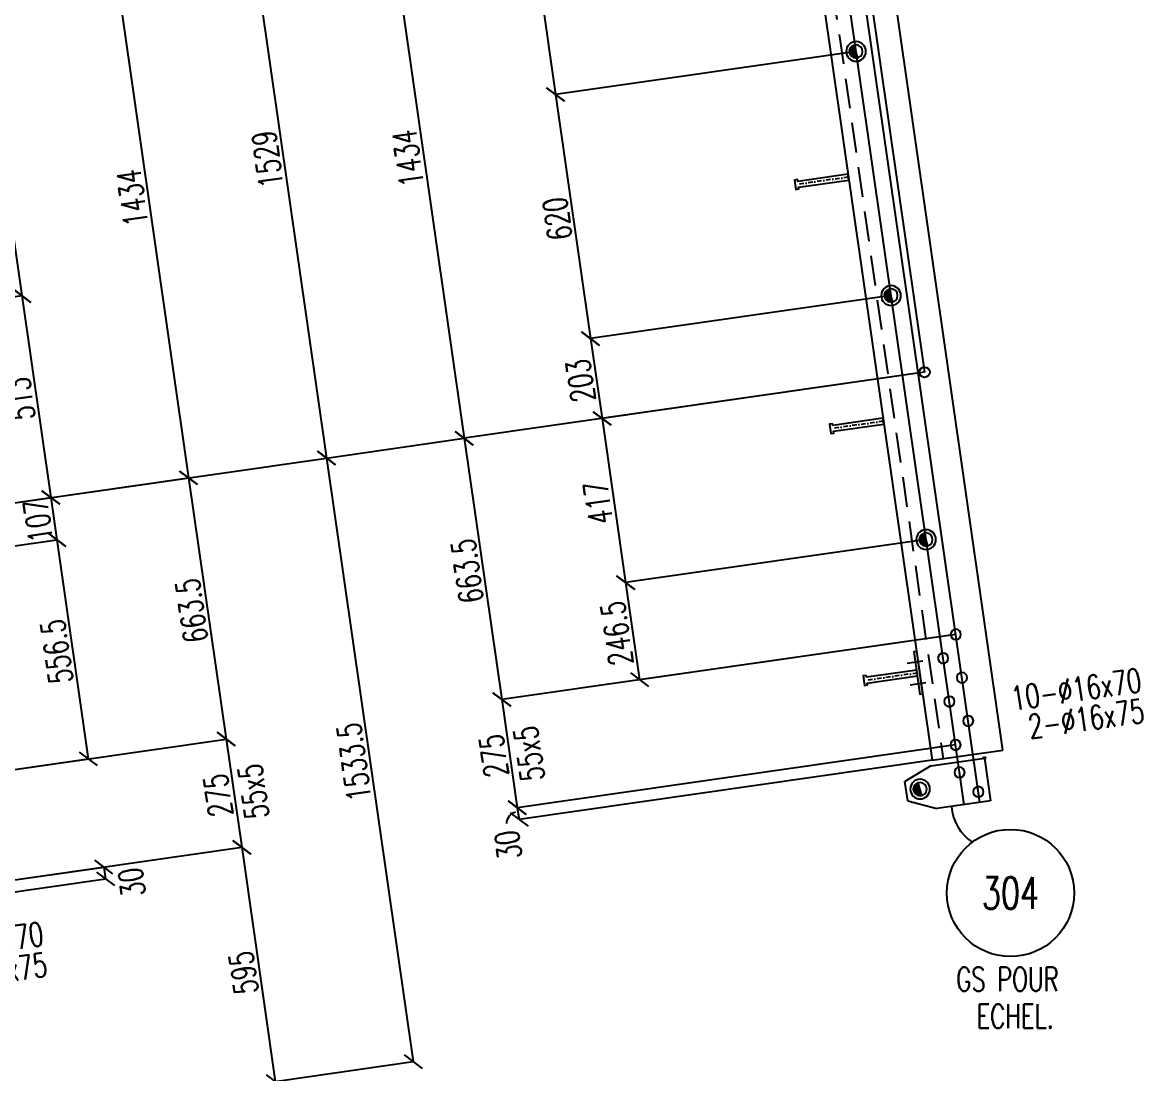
# Model space of a CAD drawing. Extents: x 142141 to 158361, y -148739 to -137259.
# Drawn here: x 152935 to 155751, y -144901 to -142257 of the extents above; entities that cross this region are included whole.
import ezdxf
from ezdxf.enums import TextEntityAlignment as Align

# ---------------------------------------------------------------- set-up
doc = ezdxf.new("R2010")
doc.units = 0
doc.header["$LTSCALE"] = 150
doc.header["$MEASUREMENT"] = 0
doc.header["$PDMODE"] = 33
doc.header["$PDSIZE"] = 5
doc.linetypes.add('DASHDOT', pattern=[1, 0.5, -0.25, 0, -0.25])
doc.linetypes.add('DASHED', pattern=[0.75, 0.5, -0.25])
doc.layers.get('0').update_dxf_attribs({"linetype": 'CONTINUOUS'})
for name, color, linetype in [('ASSI', 6, 'CONTINUOUS'), ('BOLLINI_1', 7, 'CONTINUOUS'), ('Echelon', 3, 'CONTINUOUS'), ('FORI', 2, 'CONTINUOUS'), ('LINEA_ANG', 2, 'CONTINUOUS'), ('LINEE_PIASTRA', 2, 'CONTINUOUS'), ('LINEE_PIASTRE', 2, 'CONTINUOUS'), ('LS', 7, 'CONTINUOUS'), ('MZ', 6, 'DASHDOT'), ('PIASTRE', 5, 'CONTINUOUS'), ('QT_MPR', 7, 'CONTINUOUS'), ('QT_MSP', 7, 'CONTINUOUS'), ('TESTI_A_P', 7, 'CONTINUOUS'), ('TRAT-Y', 7, 'DASHED')]:
    doc.layers.add(name, color=color, linetype=linetype)
doc.styles.add('QUOTE', font='ROMANS8.SHX', dxfattribs={"width": 0.7})
doc.styles.add('RQL', font='ROMANS8.SHX', dxfattribs={"width": 0.7})
doc.styles.add('RS', font='ROMANS8.shx', dxfattribs={"width": 0.7})
doc.styles.get("Standard").update_dxf_attribs({"font": 'ROMANS8.SHX', "width": 0.7})
doc.dimstyles.new('TRATTO', dxfattribs={"dimscale": 0, "dimtxt": 60, "dimasz": 40, "dimexe": 0, "dimexo": 0, "dimgap": 10, "dimtad": 1, "dimrnd": 0.5, "dimdsep": 46, "dimtxsty": 'RS', "dimblk1": 'OBLIQUE', "dimblk2": 'OBLIQUE', "dimsah": 1, "dimcen": 0.09, "dimclrd": 2, "dimclre": 2, "dimclrt": 7, "dimadec": 0, "dimazin": 0, "dimtfac": 1, "dimtix": 1, "dimtmove": 2, "dimatfit": 3, "dimfxl": 1, "dimtolj": 1, "dimtzin": 0, "dimarcsym": 0})

# ---------------------------------------------------------------- blocks, each defined once
blk = doc.blocks.new('16')
blk.add_circle((0, 0), 1)
blk = doc.blocks.new('ASSE98')
blk.add_line((0, 0), (1, 0))
at = {"color": 7, "flags": 1}
for tag, p in [('LAV1', (3.07431, 6.82847)), ('LAV2', (3.07431, 6.49513)), ('LAV3', (3.07431, 6.1618)), ('LAV4', (3.07431, 5.82847)), ('LAV5', (3.07431, 5.49513)), ('LAV6', (3.07431, 5.1618)), ('LAV7', (3.07431, 4.82847)), ('LAV8', (3.07431, 4.49513)), ('LAV9', (3.07431, 4.1618)), ('LAV10', (3.07431, 3.82847))]:
    blk.add_attdef(tag, p, '', height=0.2, dxfattribs=at)
at = {"color": 7, "style": 'QUOTE', "width": 0.5, "flags": 1}
for tag, p in [('TI', (1.38308, 6.82731)), ('DI_S', (1.38308, 6.42178)), ('D_S', (1.38308, 6.02092)), ('E_S', (1.38308, 5.68065)), ('NFORI', (1.36454, 5.29792)), ('ALAR', (1.36349, 4.93246)), ('FAM', (1.3775, 4.54645)), ('ALA', (1.38308, 4.19257)), ('DISP2', (1.38308, 3.84971)), ('DISP1', (1.38308, 3.50686)), ('PINZAF', (1.38308, 3.164)), ('PINZAI', (1.38308, 2.82114)), ('TRP', (1.38308, 2.47829)), ('NP', (1.38308, 2.13543)), ('SV', (1.38308, 1.79257)), ('PESO', (1.38308, 1.44971)), ('QUA', (1.38308, 1.10686)), ('LUN', (1.38308, 0.764)), ('PROF', (1.38308, 0.42114)), ('POS', (1.38308, 0.07829))]:
    blk.add_attdef(tag, p, '', height=0.2, dxfattribs=at)
blk = doc.blocks.new('P20')
at = {"color": 0}
for p, q in [((0, 0.98), (0.02, 1)), ((0, 0.94), (0.06, 1)), ((1, -0.01), (0, 0.99)), ((0, 0.89), (0.1, 0.99)), ((0, 0.85), (0.14, 0.99)), ((0, 0.8), (0.18, 0.98)), ((0, 0.76), (0.22, 0.98)), ((0, 0.71), (0.25, 0.97)), ((0, 0.67), (0.29, 0.96)), ((1, -0.05), (0, 0.95)), ((0, 0.62), (0.32, 0.95)), ((0, 0.58), (0.36, 0.93)), ((0, 0.53), (0.39, 0.92)), ((0, 0.49), (0.42, 0.91)), ((1, -0.09), (0, 0.9)), ((0, 0.44), (0.45, 0.89)), ((0, 0.4), (0.48, 0.88)), ((0.99, -0.13), (0, 0.86)), ((0, 0.35), (0.51, 0.86)), ((0, 0.31), (0.54, 0.84)), ((0, 0.26), (0.56, 0.83)), ((0.99, -0.17), (0, 0.81)), ((0, 0.22), (0.59, 0.81)), ((0, 0.17), (0.61, 0.79)), ((0.98, -0.21), (0, 0.77)), ((0, 0.13), (0.64, 0.77)), ((0, 0.08), (0.66, 0.75)), ((0, 0.04), (0.69, 0.73)), ((0.97, -0.25), (0, 0.72)), ((0, -0.01), (0.71, 0.7)), ((0.96, -0.28), (0, 0.68)), ((0, -0.05), (0.73, 0.68)), ((0, -0.1), (0.75, 0.66)), ((0.95, -0.32), (0, 0.63)), ((0, -0.14), (0.77, 0.63)), ((0, -0.19), (0.79, 0.61)), ((0.94, -0.35), (0, 0.59)), ((0, -0.23), (0.81, 0.58)), ((0, -0.28), (0.83, 0.56)), ((0.92, -0.38), (0, 0.54)), ((0, -0.32), (0.85, 0.53)), ((0.91, -0.41), (0, 0.5)), ((0, -0.36), (0.87, 0.5)), ((0, -0.41), (0.88, 0.47)), ((0.9, -0.44), (0, 0.45)), ((0, -0.45), (0.9, 0.44)), ((0.88, -0.47), (0, 0.41)), ((0, -0.5), (0.91, 0.41)), ((0, -0.54), (0.92, 0.38)), ((0.87, -0.5), (0, 0.36)), ((0, -0.59), (0.94, 0.35)), ((0.85, -0.53), (0, 0.32)), ((0, -0.63), (0.95, 0.31)), ((0, -0.68), (0.96, 0.28)), ((0.83, -0.56), (0, 0.27)), ((0, -0.72), (0.97, 0.25)), ((0.81, -0.58), (0, 0.23)), ((0, -0.77), (0.98, 0.21)), ((0.79, -0.61), (0, 0.18)), ((0, -0.81), (0.99, 0.17)), ((0.77, -0.63), (0, 0.14)), ((0, -0.86), (0.99, 0.13)), ((0.75, -0.66), (0, 0.09)), ((0, -0.9), (1, 0.09)), ((0.73, -0.68), (0, 0.05)), ((0, -0.95), (1, 0.05)), ((0.71, -0.7), (0, 0.01)), ((0, -0.99), (1, 0.01)), ((1, 0.04), (0.04, 1)), ((1, 0.09), (0.09, 1)), ((0.99, 0.14), (0.14, 0.99)), ((0.98, 0.19), (0.19, 0.98)), ((0.97, 0.25), (0.25, 0.97)), ((0.95, 0.31), (0.31, 0.95)), ((0.92, 0.38), (0.38, 0.92)), ((0.88, 0.47), (0.47, 0.88)), ((0.81, 0.59), (0.59, 0.81)), ((0.69, -0.73), (0, -0.04)), ((0.66, -0.75), (0, -0.08)), ((0.64, -0.77), (0, -0.13)), ((0.61, -0.79), (0, -0.17)), ((0.59, -0.81), (0, -0.22)), ((0.56, -0.83), (0, -0.26)), ((0.54, -0.84), (0, -0.31)), ((0.51, -0.86), (0, -0.35)), ((0.48, -0.88), (0, -0.4)), ((0.45, -0.89), (0, -0.44)), ((0.42, -0.91), (0, -0.49)), ((0.39, -0.92), (0, -0.53)), ((0.36, -0.93), (0, -0.58)), ((0.32, -0.95), (0, -0.62)), ((0.29, -0.96), (0, -0.67)), ((0.25, -0.97), (0, -0.71)), ((0.22, -0.98), (0, -0.76)), ((0.18, -0.98), (0, -0.8)), ((0.14, -0.99), (0, -0.85)), ((0.1, -0.99), (0, -0.89)), ((0.04, -1), (1, -0.04)), ((0.09, -1), (1, -0.09)), ((0.14, -0.99), (0.99, -0.14)), ((0.19, -0.98), (0.98, -0.19)), ((0.25, -0.97), (0.97, -0.25)), ((0.31, -0.95), (0.95, -0.31)), ((0.38, -0.92), (0.92, -0.38)), ((0.47, -0.88), (0.88, -0.47)), ((0.59, -0.81), (0.81, -0.59))]:
    blk.add_line(p, q, dxfattribs=at)
for radius in [1.5, 1]:
    blk.add_circle((0, 0), radius)
blk = doc.blocks.new('A$C6E393FD9')
at = {"layer": 'Echelon'}
blk.add_lwpolyline([(2.5, 0), (0, 19.8), (168.6, 41.4), (167.9, 47.2), (177.8, 48.5), (181.8, 17.1), (171.9, 15.8), (171.2, 21.6), (2.5, 0)], close=True, dxfattribs=at)
at = {"layer": 'MZ', "ltscale": 0.2}
blk.add_line((1.3, 9.9), (179.8, 32.8), dxfattribs=at)
blk = doc.blocks.new('_OBLIQUE')
at = {"color": 0, "linetype": 'ByBlock'}
blk.add_line((-0.5, -0.5), (0.5, 0.5), dxfattribs=at)
blk = doc.blocks.new('*D36')
at = {"layer": 'QT_MPR', "color": 2, "lineweight": -2, "transparency": 16777216}
for p, q in [((151994.7, -142052.9), (153482.5, -141839.4)), ((153482.5, -141839.4), (153699.6, -143352.8)), ((152196, -143568.5), (153699.6, -143352.8))]:
    blk.add_line(p, q, dxfattribs=at)
at = {"layer": 'QT_MPR', "color": 2, "lineweight": -2, "transparency": 16777216, "xscale": 40, "yscale": 40, "zscale": 40}
for p, rotation in [((153482.5, -141839.4), 98.1661393023543), ((153699.6, -143352.8), 278.1661393023543)]:
    blk.add_blockref('_OBLIQUE', p, dxfattribs=dict(at, rotation=rotation))
at = {"layer": 'QT_MPR', "color": 7, "transparency": 16777216, "insert": (153551.4, -142601.8), "char_height": 60, "attachment_point": 5, "rotation": 98.1661, "style": 'RS'}
blk.add_mtext('\\A1;1529', dxfattribs=at)
blk = doc.blocks.new('*D37')
at = {"layer": 'QT_MPR', "color": 2, "lineweight": -2, "transparency": 16777216}
for p, q in [((152196, -143568.5), (153699.6, -143352.8)), ((153699.6, -143352.8), (153917.4, -144870.7)), ((152429.7, -145084.2), (153917.4, -144870.7))]:
    blk.add_line(p, q, dxfattribs=at)
at = {"layer": 'QT_MPR', "color": 2, "lineweight": -2, "transparency": 16777216, "xscale": 40, "yscale": 40, "zscale": 40}
for p, rotation in [((153699.6, -143352.8), 98.1661393023543), ((153917.4, -144870.7), 278.1661393023543)]:
    blk.add_blockref('_OBLIQUE', p, dxfattribs=dict(at, rotation=rotation))
at = {"layer": 'QT_MPR', "color": 7, "transparency": 16777216, "insert": (153768.9, -144117.4), "char_height": 60, "attachment_point": 5, "rotation": 98.1661, "style": 'RS'}
blk.add_mtext('\\A1;1533.5', dxfattribs=at)
blk = doc.blocks.new('*D41')
at = {"layer": 'QT_MPR', "color": 2, "lineweight": -2, "transparency": 16777216}
for p, q in [((151992.3, -142149.2), (153149.5, -141983.1)), ((153149.5, -141983.1), (153353.2, -143402.5)), ((152196, -143568.5), (153353.2, -143402.5))]:
    blk.add_line(p, q, dxfattribs=at)
at = {"layer": 'QT_MPR', "color": 2, "lineweight": -2, "transparency": 16777216, "xscale": 40, "yscale": 40, "zscale": 40}
for p, rotation in [((153149.5, -141983.1), 98.1661393023543), ((153353.2, -143402.5), 278.1661393023543)]:
    blk.add_blockref('_OBLIQUE', p, dxfattribs=dict(at, rotation=rotation))
at = {"layer": 'QT_MPR', "color": 7, "transparency": 16777216, "insert": (153211.7, -142698.5), "char_height": 60, "attachment_point": 5, "rotation": 98.1661, "style": 'RS'}
blk.add_mtext('\\A1;1434', dxfattribs=at)
blk = doc.blocks.new('*D42')
at = {"layer": 'QT_MPR', "color": 2, "lineweight": -2, "transparency": 16777216}
for p, q in [((152196, -143568.5), (153353.2, -143402.5)), ((153353.2, -143402.5), (153447.4, -144059.4)), ((152306.1, -144223.2), (153447.4, -144059.4))]:
    blk.add_line(p, q, dxfattribs=at)
at = {"layer": 'QT_MPR', "color": 2, "lineweight": -2, "transparency": 16777216, "xscale": 40, "yscale": 40, "zscale": 40}
for p, rotation in [((153353.2, -143402.5), 98.1661393023543), ((153447.4, -144059.4), 278.1661393023543)]:
    blk.add_blockref('_OBLIQUE', p, dxfattribs=dict(at, rotation=rotation))
at = {"layer": 'QT_MPR', "color": 7, "transparency": 16777216, "insert": (153360.7, -143736.6), "char_height": 60, "attachment_point": 5, "rotation": 98.1661, "style": 'RS'}
blk.add_mtext('\\A1;663.5', dxfattribs=at)
blk = doc.blocks.new('*D43')
at = {"layer": 'QT_MPR', "color": 2, "lineweight": -2, "transparency": 16777216}
for p, q in [((152306.1, -144223.2), (153447.4, -144059.4)), ((153447.4, -144059.4), (153486.5, -144331.6)), ((152384.8, -144489.7), (153486.5, -144331.6))]:
    blk.add_line(p, q, dxfattribs=at)
at = {"layer": 'QT_MPR', "color": 2, "lineweight": -2, "transparency": 16777216, "xscale": 40, "yscale": 40, "zscale": 40}
for p, rotation in [((153447.4, -144059.4), 98.1661393023543), ((153486.5, -144331.6), 278.1661393023543)]:
    blk.add_blockref('_OBLIQUE', p, dxfattribs=dict(at, rotation=rotation))
at = {"layer": 'QT_MPR', "color": 7, "transparency": 16777216, "insert": (153516.3, -144191.5), "char_height": 60, "attachment_point": 5, "rotation": 98.1661, "style": 'RS'}
blk.add_mtext('\\A1;55x5', dxfattribs=at)
blk = doc.blocks.new('*D44')
at = {"layer": 'QT_MPR', "color": 2, "lineweight": -2, "transparency": 16777216}
for p, q in [((152306.1, -144223.2), (153447.4, -144059.4)), ((153447.4, -144059.4), (153486.5, -144331.6)), ((152384.8, -144489.7), (153486.5, -144331.6))]:
    blk.add_line(p, q, dxfattribs=at)
at = {"layer": 'QT_MPR', "color": 2, "lineweight": -2, "transparency": 16777216, "xscale": 40, "yscale": 40, "zscale": 40}
for p, rotation in [((153447.4, -144059.4), 98.1661393023543), ((153486.5, -144331.6), 278.1661393023543)]:
    blk.add_blockref('_OBLIQUE', p, dxfattribs=dict(at, rotation=rotation))
at = {"layer": 'QT_MPR', "color": 7, "transparency": 16777216, "insert": (153427.4, -144201.2), "char_height": 60, "attachment_point": 5, "rotation": 98.1661, "style": 'RS'}
blk.add_mtext('\\A1;275', dxfattribs=at)
blk = doc.blocks.new('*D45')
at = {"layer": 'QT_MPR', "color": 2, "lineweight": -2, "transparency": 16777216}
for p, q in [((152384.8, -144489.7), (153140.1, -144381.4)), ((153140.1, -144381.4), (153144.3, -144411)), ((152452.4, -144510.3), (153144.3, -144411))]:
    blk.add_line(p, q, dxfattribs=at)
at = {"layer": 'QT_MPR', "color": 2, "lineweight": -2, "transparency": 16777216, "xscale": 40, "yscale": 40, "zscale": 40}
for p, rotation in [((153140.1, -144381.4), 98.1661393023543), ((153144.3, -144411), 278.1661393023543)]:
    blk.add_blockref('_OBLIQUE', p, dxfattribs=dict(at, rotation=rotation))
at = {"layer": 'QT_MPR', "color": 7, "transparency": 16777216, "insert": (153210.4, -144419.4), "char_height": 60, "attachment_point": 5, "rotation": 98.1661, "style": 'RS'}
blk.add_mtext('\\A1;30', dxfattribs=at)
blk = doc.blocks.new('*D46')
at = {"layer": 'QT_MPR', "color": 2, "lineweight": -2, "transparency": 16777216}
for p, q in [((152384.8, -144489.7), (153486.5, -144331.6)), ((153486.5, -144331.6), (153571, -144920.5)), ((152429.7, -145084.2), (153571, -144920.5))]:
    blk.add_line(p, q, dxfattribs=at)
at = {"layer": 'QT_MPR', "color": 2, "lineweight": -2, "transparency": 16777216, "xscale": 40, "yscale": 40, "zscale": 40}
for p, rotation in [((153486.5, -144331.6), 98.1661393023543), ((153571, -144920.5), 278.1661393023543)]:
    blk.add_blockref('_OBLIQUE', p, dxfattribs=dict(at, rotation=rotation))
at = {"layer": 'QT_MPR', "color": 7, "transparency": 16777216, "insert": (153491.4, -144647.1), "char_height": 60, "attachment_point": 5, "rotation": 98.1661, "style": 'RS'}
blk.add_mtext('\\A1;595', dxfattribs=at)
blk = doc.blocks.new('*D49')
at = {"layer": 'QT_MSP', "color": 2, "lineweight": -2, "transparency": 16777216}
for p, q in [((152090.5, -142439.2), (152845.8, -142330.8)), ((152845.8, -142330.8), (152933.9, -142944.5)), ((152178.6, -143052.9), (152933.9, -142944.5))]:
    blk.add_line(p, q, dxfattribs=at)
at = {"layer": 'QT_MSP', "color": 2, "lineweight": -2, "transparency": 16777216, "xscale": 40, "yscale": 40, "zscale": 40}
for p, rotation in [((152845.8, -142330.8), 98.1661393023543), ((152933.9, -142944.5), 278.1661393023543)]:
    blk.add_blockref('_OBLIQUE', p, dxfattribs=dict(at, rotation=rotation))
at = {"layer": 'QT_MSP', "color": 7, "transparency": 16777216, "insert": (152850.2, -142643.3), "char_height": 60, "attachment_point": 5, "rotation": 98.1661, "style": 'RS'}
blk.add_mtext('\\A1;620', dxfattribs=at)
blk = doc.blocks.new('*D50')
at = {"layer": 'QT_MSP', "color": 2, "lineweight": -2, "transparency": 16777216}
for p, q in [((152178.6, -143052.9), (152933.9, -142944.5)), ((152933.9, -142944.5), (153006.7, -143452.2)), ((152196, -143568.5), (153006.7, -143452.2))]:
    blk.add_line(p, q, dxfattribs=at)
at = {"layer": 'QT_MSP', "color": 2, "lineweight": -2, "transparency": 16777216, "xscale": 40, "yscale": 40, "zscale": 40}
for p, rotation in [((152933.9, -142944.5), 98.1661393023543), ((153006.7, -143452.2), 278.1661393023543)]:
    blk.add_blockref('_OBLIQUE', p, dxfattribs=dict(at, rotation=rotation))
at = {"layer": 'QT_MSP', "color": 7, "transparency": 16777216, "insert": (152930.7, -143204), "char_height": 60, "attachment_point": 5, "rotation": 98.1661, "style": 'RS'}
blk.add_mtext('\\A1;513', dxfattribs=at)
blk = doc.blocks.new('*D51')
at = {"layer": 'QT_MSP', "color": 2, "lineweight": -2, "transparency": 16777216}
for p, q in [((152196, -143568.5), (153006.7, -143452.2)), ((153006.7, -143452.2), (153021.9, -143558.2)), ((152266.7, -143666.6), (153021.9, -143558.2))]:
    blk.add_line(p, q, dxfattribs=at)
at = {"layer": 'QT_MSP', "color": 2, "lineweight": -2, "transparency": 16777216, "xscale": 40, "yscale": 40, "zscale": 40}
for p, rotation in [((153006.7, -143452.2), 98.1661393023543), ((153021.9, -143558.2), 278.1661393023543)]:
    blk.add_blockref('_OBLIQUE', p, dxfattribs=dict(at, rotation=rotation))
at = {"layer": 'QT_MSP', "color": 7, "transparency": 16777216, "insert": (152974.7, -143510.9), "char_height": 60, "attachment_point": 5, "rotation": 98.1661, "style": 'RS'}
blk.add_mtext('\\A1;107', dxfattribs=at)
blk = doc.blocks.new('*D52')
at = {"layer": 'QT_MSP', "color": 2, "lineweight": -2, "transparency": 16777216}
for p, q in [((152266.7, -143666.6), (153021.9, -143558.2)), ((153021.9, -143558.2), (153101, -144109.1)), ((152306.1, -144223.2), (153101, -144109.1))]:
    blk.add_line(p, q, dxfattribs=at)
at = {"layer": 'QT_MSP', "color": 2, "lineweight": -2, "transparency": 16777216, "xscale": 40, "yscale": 40, "zscale": 40}
for p, rotation in [((153021.9, -143558.2), 98.1661393023543), ((153101, -144109.1), 278.1661393023543)]:
    blk.add_blockref('_OBLIQUE', p, dxfattribs=dict(at, rotation=rotation))
at = {"layer": 'QT_MSP', "color": 7, "transparency": 16777216, "insert": (153021.9, -143839.4), "char_height": 60, "attachment_point": 5, "rotation": 98.1661, "style": 'RS'}
blk.add_mtext('\\A1;556.5', dxfattribs=at)
blk = doc.blocks.new('*D66')
at = {"layer": 'QT_MPR', "color": 2, "lineweight": -2, "transparency": 16777216}
for p, q in [((154999.5, -141717.6), (153842.4, -141883.7)), ((153842.4, -141883.7), (154046.1, -143303.1)), ((155203.2, -143137), (154046.1, -143303.1))]:
    blk.add_line(p, q, dxfattribs=at)
at = {"layer": 'QT_MPR', "color": 2, "lineweight": -2, "transparency": 16777216, "xscale": 40, "yscale": 40, "zscale": 40}
for p, rotation in [((153842.4, -141883.7), 98.16613930234844), ((154046.1, -143303.1), 278.1661393023484)]:
    blk.add_blockref('_OBLIQUE', p, dxfattribs=dict(at, rotation=rotation))
at = {"layer": 'QT_MPR', "color": 7, "transparency": 16777216, "insert": (153904.6, -142599.1), "char_height": 60, "attachment_point": 5, "rotation": 98.1661, "style": 'RS'}
blk.add_mtext('\\A1;1434', dxfattribs=at)
blk = doc.blocks.new('*D67')
at = {"layer": 'QT_MPR', "color": 2, "lineweight": -2, "transparency": 16777216}
for p, q in [((155203.2, -143137), (154046.1, -143303.1)), ((154046.1, -143303.1), (154140.3, -143960)), ((155281.7, -143796.2), (154140.3, -143960))]:
    blk.add_line(p, q, dxfattribs=at)
at = {"layer": 'QT_MPR', "color": 2, "lineweight": -2, "transparency": 16777216, "xscale": 40, "yscale": 40, "zscale": 40}
for p, rotation in [((154046.1, -143303.1), 98.16613930234844), ((154140.3, -143960), 278.1661393023484)]:
    blk.add_blockref('_OBLIQUE', p, dxfattribs=dict(at, rotation=rotation))
at = {"layer": 'QT_MPR', "color": 7, "transparency": 16777216, "insert": (154053.6, -143637.2), "char_height": 60, "attachment_point": 5, "rotation": 98.1661, "style": 'RS'}
blk.add_mtext('\\A1;663.5', dxfattribs=at)
blk = doc.blocks.new('*D68')
at = {"layer": 'QT_MPR', "color": 2, "lineweight": -2, "transparency": 16777216}
for p, q in [((155281.7, -143796.2), (154140.3, -143960)), ((154140.3, -143960), (154179.4, -144232.2)), ((155281.1, -144074.1), (154179.4, -144232.2))]:
    blk.add_line(p, q, dxfattribs=at)
at = {"layer": 'QT_MPR', "color": 2, "lineweight": -2, "transparency": 16777216, "xscale": 40, "yscale": 40, "zscale": 40}
for p, rotation in [((154140.3, -143960), 98.16613930234844), ((154179.4, -144232.2), 278.1661393023484)]:
    blk.add_blockref('_OBLIQUE', p, dxfattribs=dict(at, rotation=rotation))
at = {"layer": 'QT_MPR', "color": 7, "transparency": 16777216, "insert": (154209.2, -144096.1), "char_height": 60, "attachment_point": 5, "rotation": 98.1661, "style": 'RS'}
blk.add_mtext('\\A1;55x5', dxfattribs=at)
blk = doc.blocks.new('*D69')
at = {"layer": 'QT_MPR', "color": 2, "lineweight": -2, "transparency": 16777216}
for p, q in [((155281.7, -143796.2), (154140.3, -143960)), ((154140.3, -143960), (154179.4, -144232.2)), ((155281.1, -144074.1), (154179.4, -144232.2))]:
    blk.add_line(p, q, dxfattribs=at)
at = {"layer": 'QT_MPR', "color": 2, "lineweight": -2, "transparency": 16777216, "xscale": 40, "yscale": 40, "zscale": 40}
for p, rotation in [((154140.3, -143960), 98.16613930234844), ((154179.4, -144232.2), 278.1661393023484)]:
    blk.add_blockref('_OBLIQUE', p, dxfattribs=dict(at, rotation=rotation))
at = {"layer": 'QT_MPR', "color": 7, "transparency": 16777216, "insert": (154120.3, -144101.8), "char_height": 60, "attachment_point": 5, "rotation": 98.1661, "style": 'RS'}
blk.add_mtext('\\A1;275', dxfattribs=at)
blk = doc.blocks.new('*D70')
at = {"layer": 'QT_MPR', "color": 2, "lineweight": -2, "transparency": 16777216}
for p, q in [((155281.1, -144074.1), (154179.4, -144232.2)), ((155222, -144112.9), (154183.7, -144261.9)), ((154179.4, -144232.2), (154183.7, -144261.9))]:
    blk.add_line(p, q, dxfattribs=at)
at = {"layer": 'QT_MPR', "color": 2, "lineweight": -2, "transparency": 16777216, "xscale": 40, "yscale": 40, "zscale": 40}
for p, rotation in [((154179.4, -144232.2), 98.16613930234844), ((154183.7, -144261.9), 278.1661393023484)]:
    blk.add_blockref('_OBLIQUE', p, dxfattribs=dict(at, rotation=rotation))
at = {"layer": 'QT_MPR', "color": 7, "transparency": 16777216, "insert": (154156.7, -144325.8), "char_height": 60, "attachment_point": 5, "rotation": 98.1661, "style": 'RS'}
blk.add_mtext('\\A1;30', dxfattribs=at)
blk = doc.blocks.new('*D73')
at = {"layer": 'QT_MSP', "color": 2, "lineweight": -2, "transparency": 16777216}
for p, q in [((154999.5, -141717.6), (154188.8, -141834)), ((154188.8, -141834), (154275.6, -142438.8)), ((155030.9, -142330.4), (154275.6, -142438.8))]:
    blk.add_line(p, q, dxfattribs=at)
at = {"layer": 'QT_MSP', "color": 2, "lineweight": -2, "transparency": 16777216, "xscale": 40, "yscale": 40, "zscale": 40}
for p, rotation in [((154188.8, -141834), 98.16613930234844), ((154275.6, -142438.8), 278.1661393023484)]:
    blk.add_blockref('_OBLIQUE', p, dxfattribs=dict(at, rotation=rotation))
at = {"layer": 'QT_MSP', "color": 7, "transparency": 16777216, "insert": (154192.6, -142142.1), "char_height": 60, "attachment_point": 5, "rotation": 98.1661, "style": 'RS'}
blk.add_mtext('\\A1;611', dxfattribs=at)
blk = doc.blocks.new('*D74')
at = {"layer": 'QT_MSP', "color": 2, "lineweight": -2, "transparency": 16777216}
for p, q in [((155030.9, -142330.4), (154275.6, -142438.8)), ((154275.6, -142438.8), (154363.7, -143052.5)), ((155119, -142944.1), (154363.7, -143052.5))]:
    blk.add_line(p, q, dxfattribs=at)
at = {"layer": 'QT_MSP', "color": 2, "lineweight": -2, "transparency": 16777216, "xscale": 40, "yscale": 40, "zscale": 40}
for p, rotation in [((154275.6, -142438.8), 98.16613930234844), ((154363.7, -143052.5), 278.1661393023484)]:
    blk.add_blockref('_OBLIQUE', p, dxfattribs=dict(at, rotation=rotation))
at = {"layer": 'QT_MSP', "color": 7, "transparency": 16777216, "insert": (154280.1, -142751.3), "char_height": 60, "attachment_point": 5, "rotation": 98.1661, "style": 'RS'}
blk.add_mtext('\\A1;620', dxfattribs=at)
blk = doc.blocks.new('*D75')
at = {"layer": 'QT_MSP', "color": 2, "lineweight": -2, "transparency": 16777216}
for p, q in [((155119, -142944.1), (154363.7, -143052.5)), ((154363.7, -143052.5), (154392.5, -143253.3)), ((155203.2, -143137), (154392.5, -143253.3))]:
    blk.add_line(p, q, dxfattribs=at)
at = {"layer": 'QT_MSP', "color": 2, "lineweight": -2, "transparency": 16777216, "xscale": 40, "yscale": 40, "zscale": 40}
for p, rotation in [((154363.7, -143052.5), 98.16613930234844), ((154392.5, -143253.3), 278.1661393023484)]:
    blk.add_blockref('_OBLIQUE', p, dxfattribs=dict(at, rotation=rotation))
at = {"layer": 'QT_MSP', "color": 7, "transparency": 16777216, "insert": (154338.5, -143158.6), "char_height": 60, "attachment_point": 5, "rotation": 98.1661, "style": 'RS'}
blk.add_mtext('\\A1;203', dxfattribs=at)
blk = doc.blocks.new('*D76')
at = {"layer": 'QT_MSP', "color": 2, "lineweight": -2, "transparency": 16777216}
for p, q in [((155203.2, -143137), (154392.5, -143253.3)), ((154392.5, -143253.3), (154451.8, -143666.2)), ((155207, -143557.8), (154451.8, -143666.2))]:
    blk.add_line(p, q, dxfattribs=at)
at = {"layer": 'QT_MSP', "color": 2, "lineweight": -2, "transparency": 16777216, "xscale": 40, "yscale": 40, "zscale": 40}
for p, rotation in [((154392.5, -143253.3), 98.16613930234844), ((154451.8, -143666.2), 278.1661393023484)]:
    blk.add_blockref('_OBLIQUE', p, dxfattribs=dict(at, rotation=rotation))
at = {"layer": 'QT_MSP', "color": 7, "transparency": 16777216, "insert": (154382.6, -143465.5), "char_height": 60, "attachment_point": 5, "rotation": 98.1661, "style": 'RS'}
blk.add_mtext('\\A1;417', dxfattribs=at)
blk = doc.blocks.new('*D77')
at = {"layer": 'QT_MSP', "color": 2, "lineweight": -2, "transparency": 16777216}
for p, q in [((155207, -143557.8), (154451.8, -143666.2)), ((154451.8, -143666.2), (154486.8, -143910.3)), ((155281.7, -143796.2), (154486.8, -143910.3))]:
    blk.add_line(p, q, dxfattribs=at)
at = {"layer": 'QT_MSP', "color": 2, "lineweight": -2, "transparency": 16777216, "xscale": 40, "yscale": 40, "zscale": 40}
for p, rotation in [((154451.8, -143666.2), 98.16613930234844), ((154486.8, -143910.3), 278.1661393023484)]:
    blk.add_blockref('_OBLIQUE', p, dxfattribs=dict(at, rotation=rotation))
at = {"layer": 'QT_MSP', "color": 7, "transparency": 16777216, "insert": (154429.7, -143793.9), "char_height": 60, "attachment_point": 5, "rotation": 98.1661, "style": 'RS'}
blk.add_mtext('\\A1;246.5', dxfattribs=at)
blk = doc.blocks.new('MRKR_98')
blk.add_point((0, 0))
at = {"color": 7, "flags": 1}
for tag, p in [('LAV1', (5.26, 6.88)), ('LAV2', (5.26, 6.55)), ('LAV3', (5.26, 6.21)), ('LAV4', (5.26, 5.88)), ('LAV5', (5.26, 5.55)), ('LAV6', (5.26, 5.21)), ('LAV7', (5.26, 4.88)), ('LAV8', (5.26, 4.55)), ('LAV9', (5.26, 4.21)), ('LAV10', (5.26, 3.88))]:
    blk.add_attdef(tag, p, '', height=0.2, dxfattribs=at)
at = {"color": 7, "style": 'QUOTE', "width": 0.5, "flags": 1}
for tag, p in [('TI', (3.73, 6.83)), ('DI_S', (3.73, 6.42)), ('D_S', (3.73, 6.02)), ('E_S', (3.73, 5.68)), ('AUX2', (3.71, 4.93)), ('NFORI', (3.72, 5.3)), ('AUX1', (3.73, 4.19)), ('FAM', (3.73, 4.55)), ('COMMESSA', (3.73, 3.85)), ('MD', (3.73, 3.51)), ('MP', (3.73, 3.16)), ('LARGHEZZA', (3.73, 2.82)), ('SPESSORE', (3.73, 2.48)), ('NP', (3.73, 2.14)), ('SV', (3.73, 1.79)), ('PESO', (3.73, 1.45)), ('QUA', (3.73, 1.11)), ('LUN', (3.73, 0.76)), ('PROF', (3.73, 0.42)), ('POS', (3.73, 0.08))]:
    blk.add_attdef(tag, p, '', height=0.2, dxfattribs=at)
blk = doc.blocks.new('xxx')
blk.add_circle((0, 0), 8)
at = {"color": 3, "style": 'RQL', "width": 0.7}
blk.add_attdef('POS', text='', height=4, dxfattribs=at).set_placement((0, 0), align=Align.MIDDLE)
at = {"style": 'RQL', "width": 0.7, "flags": 1}
for tag, p in [('POS1', (-0.39, -5.42)), ('TIPO', (-0.39, -8.66))]:
    blk.add_attdef(tag, p, '', height=2, dxfattribs=at)
blk = doc.blocks.new('bull')
at = {"style": 'RS', "width": 0.7, "flags": 1}
for tag, p in [('NN', (-12.25, 0)), ('DIAMETRO', (0, -4.86)), ('SERRAGGIO', (0, -9.71)), ('LUNGHEZZA', (0, -14.57)), ('NB', (0, -19.43)), ('TIPO', (0, -24.12)), ('EL', (-0.14, -29))]:
    blk.add_attdef(tag, p, '', height=3, dxfattribs=at)
at = {"style": 'RS', "width": 0.7}
blk.add_attdef('BULLONE', (0, 0), '', height=3, dxfattribs=at)

msp = doc.modelspace()

# ---------------------------------------------------------------- linework, layer by layer
at = {"layer": 'LINEA_ANG'}
for p, q in [((155400.204, -144087.311), (154531.605, -138034.315)), ((154353.43, -138059.883), (155222.029, -144112.879)), ((155222.029, -144112.879), (155400.204, -144087.311))]:
    msp.add_line(p, q, dxfattribs=at)
at = {"layer": 'LINEE_PIASTRA'}
for p, q in [((155218.931, -144126.492), (155153.903, -144166.131)), ((155160.863, -144214.634), (155234.414, -144234.386))]:
    msp.add_line(p, q, dxfattribs=at)
at = {"layer": 'LINEE_PIASTRE'}
for p, q in [((155218.931, -144126.492), (155353.552, -144107.174)), ((155353.552, -144107.174), (155369.035, -144215.068)), ((155160.863, -144214.634), (155153.903, -144166.131)), ((155369.035, -144215.068), (155234.414, -144234.386))]:
    msp.add_line(p, q, dxfattribs=at)
at = {"layer": 'LS', "color": 6}
for p, q in [((155302.714, -144224.585), (154416.863, -138051.361)), ((155342.309, -144218.904), (154456.457, -138045.679)), ((154972.554, -141529.561), (155203.222, -143137.011)), ((155198.835, -143863.672), (155159.388, -143869.333)), ((155206.647, -143918.115), (155167.2, -143923.775))]:
    msp.add_line(p, q, dxfattribs=at)
at = {"layer": 'LS', "color": 2}
msp.add_line((153699.624, -143352.776), (154046.075, -143303.061), dxfattribs=at)
msp.add_lwpolyline([(155182.686, -143838.713), (155198.169, -143946.608), (155192.23, -143947.46), (155176.747, -143839.565)], close=True, dxfattribs=at)
at = {"layer": 'LS', "color": 6}
for centre, radius, start, end in [((155389.316, -144220.386), 118.688, 184.231408, 236.721816), ((154182.087, -144272.416), 30.057, 103.099227, 178.598902)]:
    msp.add_arc(centre, radius, start, end, dxfattribs=at)
at = {"layer": 'TRAT-Y'}
msp.add_line((154381.146, -138055.906), (155249.745, -144108.902), dxfattribs=at)

# ---------------------------------------------------------------- block references
at = {"layer": 'ASSI', "xscale": 6114.999999999999, "rotation": 278.1661393023512}
msp.add_blockref('ASSE98', (154353.43, -138059.883), dxfattribs=at)
at = {"layer": 'BOLLINI_1', "xscale": 20, "yscale": 20, "zscale": 20}
msp.add_blockref('xxx', (155419.2, -144446.609), dxfattribs=at).add_auto_attribs({'POS': '304'})
at = {"layer": 'FORI'}
for name, p, xscale, yscale, zscale, rotation in [('P20', (155030.899, -142330.393), -16.5, 16.5, 16.5, 16.33227860470287), ('P20', (155118.967, -142944.107), -16.5, 16.5, 16.5, 16.33227860470287), ('16', (155203.222, -143137.011), 13, 13, 13, 16.33227860470284), ('P20', (155207.034, -143557.82), -16.5, 16.5, 16.5, 16.33227860470287), ('16', (155281.654, -143796.224), -13, 13, 13, 196.3322786047029), ('16', (155249.872, -143856.349), -13, 13, 13, 196.3322786047029), ('16', (155297.278, -143905.109), -13, 13, 13, 196.3322786047029), ('16', (155265.496, -143965.233), -13, 13, 13, 196.3322786047029), ('16', (155312.903, -144013.994), -13, 13, 13, 196.3322786047029), ('16', (155281.121, -144074.118), -13, 13, 13, 196.3322786047029), ('16', (155281.121, -144074.118), -13, 13, 13, 196.332278604703), ('16', (155291.067, -144143.417), -13, 13, 13, 196.332278604703), ('16', (155291.067, -144143.417), -13, 13, 13, 16.33227860469719), ('P20', (155192.028, -144185.411), -16.5, 16.5, 16.5, 16.33227860470295), ('16', (155338.473, -144192.177), -13, 13, 13, 196.332278604703)]:
    msp.add_blockref(name, p, dxfattribs=dict(at, xscale=xscale, yscale=yscale, zscale=zscale, rotation=rotation))
at = {"layer": 'LS', "zscale": 0.7500000000000001}
for p, xscale, yscale, rotation in [((155014.484, -142653.257), -0.7500000000000002, 0.75, 15.46334860503078), ((155102.551, -143266.97), -0.7500000000000002, 0.75, 15.46334860503078), ((155187.39, -143900.429), -0.7500000000000001, 0.7500000000000002, 15.46334860503326)]:
    msp.add_blockref('A$C6E393FD9', p, dxfattribs=dict(at, xscale=xscale, yscale=yscale, rotation=rotation))
at = {"layer": 'LS', "color": 7, "xscale": 20, "yscale": 20, "zscale": 20}
for p, rotation, values in [((155425.518, -143988.12), 8.34732074083666, {'BULLONE': '10-%%c16x70             '}), ((155468.661, -144058.809), 8.166139302355354, {'BULLONE': '2-%%c16x75                '}), ((152665.672, -144625.843), 8.34732074083666, {'BULLONE': '10-%%c16x70             '}), ((152710.791, -144697.044), 8.166139302351567, {'BULLONE': '2-%%c16x75                '})]:
    msp.add_blockref('bull', p, dxfattribs=dict(at, rotation=rotation)).add_auto_attribs(values)
at = {"layer": 'PIASTRE', "xscale": 20, "yscale": 20, "zscale": 20, "rotation": 98.1661393057029}
msp.add_blockref('MRKR_98', (155353.552, -144107.174), dxfattribs=at)

# ---------------------------------------------------------------- texts
at = {"layer": 'TESTI_A_P', "style": 'RS', "width": 0.7}
for s, p in [('GS POUR', (155283.062, -144693.267)), (' ECHEL.', (155305.124, -144786.559))]:
    msp.add_text(s, height=60, dxfattribs=at).set_placement(p)

# ---------------------------------------------------------------- dimensions: what is measured, and where the dimension line sits
at = {"layer": 'QT_MPR'}
for base, p1, p2, text, picture, middle in [((154046.075, -143303.061), (154999.543, -141717.634), (155203.222, -143137.011), '1434', '*D66', (153904.641, -142599.054)), ((153699.624, -143352.776), (151994.69, -142052.854), (152196.026, -143568.541), '1529', '*D36', (153551.443, -142601.751)), ((153353.173, -143402.492), (151992.347, -142149.164), (152196.026, -143568.541), '1434', '*D41', (153211.739, -142698.485)), ((154140.345, -143960.001), (155203.222, -143137.011), (155281.654, -143796.224), '663.5', '*D67', (154053.616, -143637.213)), ((153917.45, -144870.736), (152196.026, -143568.541), (152429.69, -145084.228), '1533.5', '*D37', (153768.942, -144117.438)), ((153447.443, -144059.432), (152196.026, -143568.541), (152306.135, -144223.208), '663.5', '*D42', (153360.714, -143736.643)), ((154179.408, -144232.213), (155281.654, -143796.224), (155281.121, -144074.118), '275', '*D69', (154120.282, -144101.789)), ((154179.408, -144232.213), (155281.654, -143796.224), (155281.121, -144074.118), '55x5', '*D68', (154209.221, -144096.074)), ((153486.505, -144331.643), (152306.135, -144223.208), (152384.792, -144489.738), '55x5', '*D43', (153516.258, -144191.508)), ((153486.505, -144331.643), (152306.135, -144223.208), (152384.792, -144489.738), '275', '*D44', (153427.38, -144201.219)), ((154183.665, -144261.883), (155281.121, -144074.118), (155222.029, -144112.879), '30', '*D70', (154156.673, -144325.809)), ((153570.999, -144920.451), (152384.792, -144489.738), (152429.69, -145084.228), '595', '*D46', (153491.357, -144647.059))]:
    dim = msp.add_linear_dim(base=base, p1=p1, p2=p2, angle=98.166139, text=text, dimstyle='TRATTO', override={"dimscale": 1}, dxfattribs=at)
    dim.commit()
    dim.dimension.update_dxf_attribs({"geometry": picture, "text_midpoint": middle, "dimtype": 160})
dim = msp.add_linear_dim(base=(153144.312, -144411.03), p1=(152384.792, -144489.738), p2=(152452.399, -144510.318), angle=98.166139, dimstyle='TRATTO', override={"dimscale": 1}, dxfattribs=at)
dim.commit()
dim.dimension.update_dxf_attribs({"geometry": '*D45', "text_midpoint": (153210.418, -144419.442), "dimtype": 160})
at = {"layer": 'QT_MSP'}
for base, p1, p2, text, picture, middle in [((154275.636, -142438.773), (154999.543, -141717.634), (155030.899, -142330.393), '611', '*D73', (154192.647, -142142.052)), ((152933.865, -142944.491), (152090.534, -142439.157), (152178.602, -143052.871), '620', '*D49', (152850.237, -142643.316)), ((154363.703, -143052.486), (155030.899, -142330.393), (155118.967, -142944.107), '620', '*D74', (154280.075, -142751.311)), ((153006.722, -143452.207), (152178.602, -143052.871), (152196.026, -143568.541), '513', '*D50', (152930.699, -143204.031)), ((154392.526, -143253.345), (155118.967, -142944.107), (155203.222, -143137.011), '203', '*D75', (154338.52, -143158.598)), ((154451.77, -143666.2), (155203.222, -143137.011), (155207.034, -143557.82), '417', '*D76', (154382.554, -143465.454)), ((153021.932, -143558.204), (152196.026, -143568.541), (152266.669, -143666.584), '107', '*D51', (152974.733, -143510.887)), ((153100.992, -144109.147), (152266.669, -143666.584), (152306.135, -144223.208), '556.5', '*D52', (153021.868, -143839.358)), ((154486.797, -143910.286), (155207.034, -143557.82), (155281.654, -143796.224), '246.5', '*D77', (154429.689, -143793.924))]:
    dim = msp.add_linear_dim(base=base, p1=p1, p2=p2, angle=98.166139, text=text, dimstyle='TRATTO', override={"dimscale": 1}, dxfattribs=at)
    dim.commit()
    dim.dimension.update_dxf_attribs({"geometry": picture, "text_midpoint": middle, "dimtype": 160})

doc.saveas('drawing.dxf')
